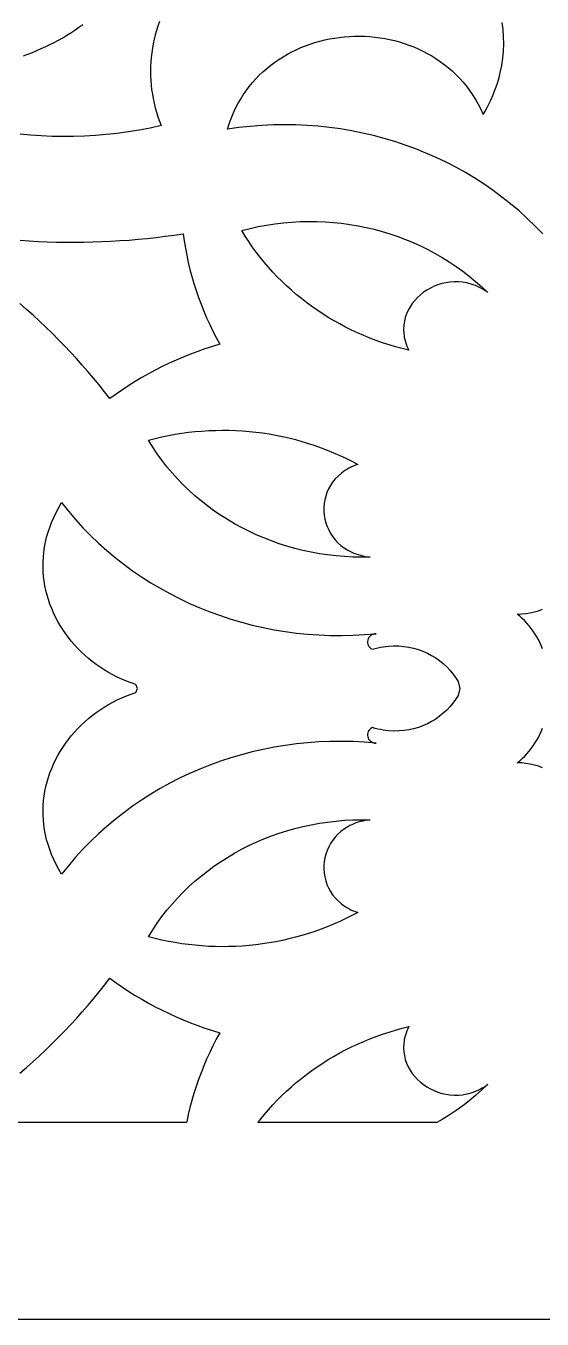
# Model space of a CAD drawing. Extents: x 2430 to 3430, y -1053 to 947.
# Drawn here: x 2652.7 to 2784.1, y -1052.5 to -723.5 of the extents above; entities that cross this region are included whole.
import ezdxf

# ---------------------------------------------------------------- set-up
doc = ezdxf.new("R2010")
doc.units = 0
doc.layers.add('LAYER_1', color=18, linetype='CONTINUOUS')

msp = doc.modelspace()

# ---------------------------------------------------------------- linework, layer by layer
at = {"layer": 'LAYER_1'}
for points in [[(2429.56, -1052.54), (3429.56, -1052.54), (3429.56, 947.46), (2429.56, 947.46)], [(2726.75, -773.23), (2728.87, -773.32), (2730.98, -773.47), (2733.08, -773.69), (2735.17, -773.98), (2737.25, -774.33), (2739.31, -774.75), (2741.35, -775.23), (2743.38, -775.78), (2745.38, -776.39), (2747.36, -777.06), (2749.32, -777.79), (2751.25, -778.59), (2753.15, -779.45), (2755.03, -780.37), (2756.87, -781.35), (2758.68, -782.39), (2760.45, -783.5), (2762.19, -784.66), (2763.89, -785.88), (2765.55, -787.15), (2767.16, -788.49), (2768.73, -789.88), (2770.26, -791.33), (2769.74, -790.97), (2769.23, -790.63), (2768.7, -790.32), (2768.18, -790.04), (2767.65, -789.78), (2767.11, -789.55), (2766.58, -789.35), (2766.04, -789.17), (2765.49, -789.01), (2764.95, -788.88), (2763.87, -788.69), (2762.78, -788.59), (2761.71, -788.58), (2760.65, -788.65), (2759.6, -788.81), (2758.57, -789.04), (2757.57, -789.35), (2756.6, -789.73), (2755.67, -790.18), (2754.77, -790.69), (2753.92, -791.26), (2753.12, -791.89), (2752.38, -792.58), (2751.69, -793.32), (2751.06, -794.1), (2750.5, -794.93), (2750.02, -795.8), (2749.61, -796.71), (2749.28, -797.65), (2749.04, -798.63), (2748.89, -799.63), (2748.84, -800.65), (2748.88, -801.7), (2748.95, -802.23), (2749.03, -802.76), (2749.15, -803.3), (2749.29, -803.84), (2749.47, -804.38), (2749.67, -804.92), (2749.9, -805.47), (2750.16, -806.01), (2748.47, -805.59), (2746.8, -805.14), (2745.14, -804.64), (2743.51, -804.1), (2741.89, -803.53), (2740.29, -802.92), (2738.71, -802.27), (2737.15, -801.58), (2735.61, -800.86), (2734.09, -800.11), (2732.6, -799.32), (2731.13, -798.49), (2729.68, -797.64), (2728.26, -796.74), (2726.86, -795.82), (2725.49, -794.86), (2724.15, -793.87), (2722.83, -792.85), (2721.54, -791.8), (2720.28, -790.72), (2719.05, -789.6), (2717.85, -788.46), (2716.68, -787.29), (2715.54, -786.09), (2714.44, -784.86), (2713.36, -783.61), (2712.32, -782.32), (2711.31, -781.01), (2710.34, -779.68), (2709.41, -778.32), (2708.51, -776.93), (2707.64, -775.52), (2709.75, -774.98), (2711.86, -774.52), (2713.98, -774.13), (2716.11, -773.81), (2718.24, -773.55), (2720.37, -773.37), (2722.5, -773.26), (2724.63, -773.21)], [(2704.39, -826.37), (2706.11, -826.42), (2707.82, -826.52), (2709.53, -826.66), (2711.23, -826.83), (2712.93, -827.05), (2714.62, -827.31), (2716.31, -827.61), (2717.98, -827.94), (2719.65, -828.32), (2721.31, -828.74), (2722.96, -829.19), (2724.6, -829.69), (2726.22, -830.22), (2727.83, -830.8), (2729.43, -831.41), (2731.02, -832.06), (2732.58, -832.75), (2734.14, -833.48), (2735.67, -834.25), (2737.19, -835.06), (2736.59, -835.28), (2736.01, -835.51), (2735.45, -835.77), (2734.92, -836.04), (2734.41, -836.33), (2733.92, -836.63), (2733.45, -836.95), (2733, -837.29), (2732.18, -838), (2731.44, -838.76), (2730.79, -839.57), (2730.22, -840.41), (2729.74, -841.3), (2729.34, -842.21), (2729.02, -843.14), (2728.79, -844.1), (2728.64, -845.06), (2728.56, -846.04), (2728.57, -847.01), (2728.66, -847.99), (2728.83, -848.95), (2729.07, -849.9), (2729.4, -850.83), (2729.79, -851.73), (2730.27, -852.6), (2730.82, -853.44), (2731.44, -854.24), (2732.14, -854.98), (2732.91, -855.68), (2733.76, -856.32), (2734.67, -856.89), (2735.16, -857.15), (2735.66, -857.4), (2736.18, -857.62), (2736.71, -857.83), (2737.27, -858.01), (2737.84, -858.18), (2738.43, -858.32), (2739.03, -858.44), (2739.66, -858.54), (2740.3, -858.62), (2738.11, -858.65), (2735.94, -858.61), (2733.78, -858.5), (2731.64, -858.33), (2729.51, -858.08), (2727.4, -857.77), (2725.3, -857.39), (2723.23, -856.94), (2721.18, -856.43), (2719.15, -855.86), (2717.15, -855.23), (2715.18, -854.53), (2713.23, -853.77), (2711.32, -852.95), (2709.43, -852.07), (2707.58, -851.13), (2705.77, -850.14), (2703.99, -849.09), (2702.25, -847.98), (2700.55, -846.82), (2698.89, -845.6), (2697.28, -844.33), (2695.71, -843.01), (2694.19, -841.63), (2692.72, -840.21), (2691.29, -838.73), (2689.92, -837.21), (2688.6, -835.63), (2687.34, -834.01), (2686.13, -832.35), (2684.99, -830.64), (2683.9, -828.88), (2685.58, -828.44), (2687.27, -828.05), (2688.97, -827.7), (2690.67, -827.38), (2692.38, -827.11), (2694.09, -826.88), (2695.81, -826.7), (2697.52, -826.55), (2699.24, -826.44), (2700.96, -826.38), (2702.68, -826.35)], [(2663.53, -846.97), (2665.35, -849.1), (2667.23, -851.16), (2669.18, -853.15), (2671.2, -855.08), (2673.27, -856.94), (2675.41, -858.72), (2677.6, -860.44), (2679.85, -862.09), (2682.15, -863.66), (2684.5, -865.16), (2686.9, -866.58), (2689.34, -867.93), (2691.84, -869.21), (2694.37, -870.4), (2696.94, -871.52), (2699.55, -872.57), (2702.2, -873.53), (2704.88, -874.41), (2707.6, -875.21), (2710.34, -875.92), (2713.11, -876.56), (2715.9, -877.11), (2718.72, -877.57), (2721.56, -877.95), (2724.41, -878.24), (2727.29, -878.45), (2730.17, -878.57), (2733.07, -878.59), (2735.98, -878.53), (2738.9, -878.37), (2741.83, -878.13), (2741.41, -878.17), (2741.03, -878.28), (2740.69, -878.44), (2740.4, -878.64), (2740.15, -878.89), (2739.95, -879.16), (2739.8, -879.46), (2739.7, -879.78), (2739.65, -880.1), (2739.65, -880.43), (2739.71, -880.76), (2739.82, -881.08), (2740, -881.38), (2740.23, -881.65), (2740.53, -881.9), (2740.89, -882.1), (2741.58, -881.9), (2742.26, -881.73), (2742.94, -881.58), (2743.62, -881.46), (2744.97, -881.29), (2746.3, -881.22), (2747.61, -881.24), (2748.91, -881.34), (2750.17, -881.53), (2751.4, -881.81), (2752.61, -882.16), (2753.77, -882.59), (2754.9, -883.08), (2755.98, -883.65), (2757.02, -884.28), (2758.01, -884.98), (2758.94, -885.73), (2759.82, -886.54), (2760.64, -887.41), (2761.4, -888.32), (2762.09, -889.27), (2762.71, -890.27), (2763.2, -892.06), (2762.71, -893.85), (2762.09, -894.85), (2761.4, -895.8), (2760.64, -896.71), (2759.82, -897.57), (2758.94, -898.38), (2758.01, -899.14), (2757.02, -899.83), (2755.98, -900.47), (2754.9, -901.03), (2753.77, -901.53), (2752.61, -901.96), (2751.4, -902.31), (2750.17, -902.58), (2748.91, -902.78), (2747.61, -902.88), (2746.3, -902.9), (2744.97, -902.82), (2743.62, -902.66), (2742.94, -902.53), (2742.26, -902.39), (2741.58, -902.22), (2740.89, -902.02), (2740.53, -902.22), (2740.23, -902.47), (2740, -902.74), (2739.82, -903.04), (2739.71, -903.36), (2739.65, -903.68), (2739.65, -904.01), (2739.7, -904.34), (2739.8, -904.66), (2739.95, -904.96), (2740.15, -905.23), (2740.4, -905.48), (2740.69, -905.68), (2741.03, -905.84), (2741.41, -905.94), (2741.83, -905.99), (2738.9, -905.74), (2735.98, -905.59), (2733.07, -905.52), (2730.17, -905.55), (2727.29, -905.67), (2724.41, -905.87), (2721.56, -906.17), (2718.72, -906.54), (2715.9, -907.01), (2713.11, -907.56), (2710.34, -908.19), (2707.6, -908.91), (2704.88, -909.71), (2702.2, -910.59), (2699.55, -911.55), (2696.94, -912.59), (2694.37, -913.71), (2691.84, -914.91), (2689.34, -916.18), (2686.9, -917.53), (2684.5, -918.96), (2682.15, -920.46), (2679.85, -922.03), (2677.6, -923.68), (2675.41, -925.39), (2673.27, -927.18), (2671.2, -929.04), (2669.18, -930.96), (2667.23, -932.96), (2665.35, -935.02), (2663.53, -937.15), (2661.79, -939.34), (2661.05, -938.09), (2660.38, -936.84), (2659.78, -935.58), (2659.24, -934.32), (2658.76, -933.06), (2658.34, -931.8), (2657.99, -930.54), (2657.69, -929.28), (2657.46, -928.02), (2657.28, -926.77), (2657.16, -925.52), (2657.09, -924.27), (2657.08, -923.04), (2657.12, -921.81), (2657.22, -920.59), (2657.36, -919.38), (2657.56, -918.18), (2657.81, -916.99), (2658.1, -915.82), (2658.45, -914.66), (2658.84, -913.52), (2659.27, -912.39), (2659.75, -911.28), (2660.28, -910.19), (2660.84, -909.12), (2661.45, -908.07), (2662.09, -907.04), (2662.78, -906.03), (2663.51, -905.05), (2664.27, -904.09), (2665.07, -903.16), (2665.9, -902.26), (2666.77, -901.38), (2667.67, -900.54), (2668.6, -899.72), (2669.57, -898.93), (2670.56, -898.18), (2671.59, -897.46), (2672.64, -896.78), (2673.72, -896.13), (2674.82, -895.52), (2675.95, -894.95), (2677.11, -894.41), (2678.28, -893.92), (2679.48, -893.47), (2680.7, -893.06), (2681.15, -892.06), (2680.7, -891.06), (2679.48, -890.65), (2678.28, -890.2), (2677.11, -889.7), (2675.95, -889.17), (2674.82, -888.6), (2673.72, -887.98), (2672.64, -887.34), (2671.59, -886.65), (2670.56, -885.93), (2669.57, -885.18), (2668.6, -884.4), (2667.67, -883.58), (2666.77, -882.74), (2665.9, -881.86), (2665.07, -880.96), (2664.27, -880.03), (2663.51, -879.07), (2662.78, -878.09), (2662.09, -877.08), (2661.45, -876.05), (2660.84, -875), (2660.28, -873.93), (2659.75, -872.84), (2659.27, -871.73), (2658.84, -870.6), (2658.45, -869.46), (2658.1, -868.3), (2657.81, -867.12), (2657.56, -865.94), (2657.36, -864.74), (2657.22, -863.53), (2657.12, -862.31), (2657.08, -861.08), (2657.09, -859.84), (2657.16, -858.6), (2657.28, -857.35), (2657.46, -856.1), (2657.69, -854.84), (2657.99, -853.58), (2658.34, -852.32), (2658.76, -851.06), (2659.24, -849.8), (2659.78, -848.54), (2660.38, -847.28), (2661.05, -846.03), (2661.79, -844.78)], [(2740.3, -925.5), (2739.66, -925.58), (2739.03, -925.67), (2738.43, -925.8), (2737.84, -925.94), (2737.27, -926.11), (2736.71, -926.29), (2736.18, -926.5), (2735.66, -926.72), (2735.16, -926.97), (2734.67, -927.23), (2733.76, -927.8), (2732.91, -928.44), (2732.14, -929.13), (2731.44, -929.88), (2730.82, -930.68), (2730.27, -931.51), (2729.79, -932.39), (2729.4, -933.29), (2729.07, -934.22), (2728.83, -935.17), (2728.66, -936.13), (2728.57, -937.1), (2728.56, -938.08), (2728.64, -939.05), (2728.79, -940.02), (2729.02, -940.97), (2729.34, -941.91), (2729.74, -942.82), (2730.22, -943.7), (2730.79, -944.55), (2731.44, -945.36), (2732.18, -946.12), (2733, -946.83), (2733.45, -947.17), (2733.92, -947.49), (2734.41, -947.79), (2734.92, -948.08), (2735.45, -948.35), (2736.01, -948.61), (2736.59, -948.84), (2737.19, -949.06), (2735.67, -949.87), (2734.14, -950.63), (2732.58, -951.36), (2731.02, -952.06), (2729.43, -952.71), (2727.83, -953.32), (2726.22, -953.9), (2724.6, -954.43), (2722.96, -954.93), (2721.31, -955.38), (2719.65, -955.8), (2717.98, -956.17), (2716.31, -956.51), (2714.62, -956.81), (2712.93, -957.07), (2711.23, -957.28), (2709.53, -957.46), (2707.82, -957.6), (2706.11, -957.69), (2704.39, -957.75), (2702.68, -957.77), (2700.96, -957.74), (2699.24, -957.68), (2697.52, -957.57), (2695.81, -957.42), (2694.09, -957.23), (2692.38, -957), (2690.67, -956.73), (2688.97, -956.42), (2687.27, -956.07), (2685.58, -955.67), (2683.9, -955.24), (2684.99, -953.48), (2686.13, -951.77), (2687.34, -950.1), (2688.6, -948.48), (2689.92, -946.91), (2691.29, -945.39), (2692.72, -943.91), (2694.19, -942.49), (2695.71, -941.11), (2697.28, -939.79), (2698.89, -938.52), (2700.55, -937.3), (2702.25, -936.14), (2703.99, -935.03), (2705.77, -933.98), (2707.58, -932.98), (2709.43, -932.05), (2711.32, -931.17), (2713.23, -930.35), (2715.18, -929.59), (2717.15, -928.89), (2719.15, -928.26), (2721.18, -927.68), (2723.23, -927.17), (2725.3, -926.73), (2727.4, -926.35), (2729.51, -926.04), (2731.64, -925.79), (2733.78, -925.61), (2735.94, -925.51), (2738.11, -925.47)], [(2749.9, -978.65), (2749.67, -979.2), (2749.47, -979.74), (2749.29, -980.28), (2749.15, -980.82), (2749.03, -981.36), (2748.95, -981.89), (2748.88, -982.42), (2748.84, -983.47), (2748.89, -984.49), (2749.04, -985.49), (2749.28, -986.46), (2749.61, -987.41), (2750.02, -988.31), (2750.5, -989.18), (2751.06, -990.01), (2751.69, -990.8), (2752.38, -991.54), (2753.12, -992.22), (2753.92, -992.86), (2754.77, -993.43), (2755.67, -993.94), (2756.6, -994.39), (2757.57, -994.77), (2758.57, -995.08), (2759.6, -995.31), (2760.65, -995.47), (2761.71, -995.54), (2762.78, -995.53), (2763.87, -995.43), (2764.95, -995.24), (2765.49, -995.11), (2766.04, -994.95), (2766.58, -994.77), (2767.11, -994.57), (2767.65, -994.34), (2768.18, -994.08), (2768.7, -993.8), (2769.23, -993.49), (2769.74, -993.15), (2770.26, -992.78), (2768.73, -994.23), (2767.16, -995.63), (2765.55, -996.96), (2763.89, -998.24), (2762.19, -999.46), (2760.45, -1000.62), (2758.68, -1001.72), (2757.27, -1002.53), (2711.75, -1002.53), (2712.32, -1001.79), (2713.36, -1000.51), (2714.44, -999.26), (2715.54, -998.03), (2716.68, -996.83), (2717.85, -995.66), (2719.05, -994.51), (2720.28, -993.4), (2721.54, -992.32), (2722.83, -991.27), (2724.15, -990.25), (2725.49, -989.26), (2726.86, -988.3), (2728.26, -987.37), (2729.68, -986.48), (2731.13, -985.62), (2732.6, -984.8), (2734.09, -984.01), (2735.61, -983.25), (2737.15, -982.53), (2738.71, -981.85), (2740.29, -981.2), (2741.89, -980.59), (2743.51, -980.02), (2745.14, -979.48), (2746.8, -978.98), (2748.47, -978.52), (2750.16, -978.1)]]:
    msp.add_lwpolyline(points, close=True, dxfattribs=at)
for points in [[(2686.7, -722.39), (2686.31, -723.5), (2685.95, -724.61), (2685.64, -725.74), (2685.35, -726.87), (2685.11, -728.01), (2684.9, -729.16), (2684.73, -730.31), (2684.6, -731.47), (2684.5, -732.63), (2684.44, -733.8), (2684.42, -734.96), (2684.44, -736.13), (2684.49, -737.3), (2684.59, -738.47), (2684.72, -739.64), (2684.89, -740.8), (2685.1, -741.97), (2685.35, -743.13), (2685.64, -744.28), (2685.96, -745.43), (2686.33, -746.58), (2686.73, -747.72), (2687.18, -748.85), (2684.37, -749.45), (2681.57, -749.98), (2678.77, -750.43), (2675.97, -750.81), (2673.18, -751.11), (2670.4, -751.35), (2667.63, -751.51), (2664.86, -751.6), (2662.11, -751.62), (2659.36, -751.57), (2656.63, -751.45), (2653.92, -751.26), (2651.22, -751.01)], [(2652.06, -731.06), (2653.21, -730.64), (2654.36, -730.21), (2655.5, -729.74), (2656.62, -729.26), (2657.74, -728.75), (2658.84, -728.21), (2659.93, -727.66), (2661.01, -727.08), (2662.08, -726.47), (2663.14, -725.85), (2664.18, -725.2), (2665.2, -724.53), (2666.22, -723.83), (2667.22, -723.11)], [(2784.27, -776.41), (2782.31, -774.39), (2780.3, -772.44), (2778.22, -770.56), (2776.08, -768.75), (2773.88, -767.01), (2771.63, -765.35), (2769.33, -763.76), (2766.98, -762.25), (2764.58, -760.81), (2762.13, -759.45), (2759.64, -758.16), (2757.1, -756.95), (2754.53, -755.82), (2751.92, -754.77), (2749.28, -753.8), (2746.6, -752.91), (2743.89, -752.1), (2741.16, -751.38), (2738.4, -750.73), (2735.61, -750.17), (2732.8, -749.7), (2729.98, -749.31), (2727.13, -749), (2724.27, -748.79), (2721.4, -748.66), (2718.52, -748.62), (2715.62, -748.66), (2712.73, -748.8), (2709.82, -749.03), (2706.92, -749.35), (2704.02, -749.76), (2704.44, -748.4), (2704.92, -747.07), (2705.44, -745.78), (2706.01, -744.54), (2706.63, -743.33), (2707.3, -742.16), (2708, -741.03), (2708.75, -739.95), (2709.54, -738.9), (2710.36, -737.89), (2711.22, -736.93), (2712.12, -736), (2713.05, -735.12), (2714.01, -734.27), (2715.01, -733.47), (2716.03, -732.71), (2717.08, -731.99), (2718.16, -731.31), (2719.26, -730.67), (2720.38, -730.07), (2721.53, -729.52), (2722.69, -729), (2723.87, -728.53), (2725.07, -728.1), (2726.29, -727.71), (2727.52, -727.36), (2728.76, -727.05), (2730.01, -726.79), (2731.27, -726.56), (2732.54, -726.38), (2733.81, -726.25), (2735.09, -726.15), (2736.37, -726.1), (2737.65, -726.09), (2738.94, -726.12), (2740.22, -726.19), (2741.49, -726.31), (2742.77, -726.47), (2744.03, -726.68), (2745.29, -726.92), (2746.54, -727.21), (2747.77, -727.54), (2749, -727.92), (2750.21, -728.34), (2751.41, -728.8), (2752.58, -729.31), (2753.74, -729.86), (2754.88, -730.45), (2756, -731.09), (2757.09, -731.77), (2758.16, -732.5), (2759.2, -733.27), (2760.22, -734.08), (2761.2, -734.94), (2762.16, -735.85), (2763.08, -736.79), (2763.97, -737.79), (2764.82, -738.82), (2765.63, -739.9), (2766.41, -741.03), (2767.14, -742.2), (2767.84, -743.42), (2768.49, -744.68), (2769.09, -745.99), (2769.6, -745.13), (2770.08, -744.27), (2770.54, -743.4), (2770.97, -742.52), (2771.37, -741.64), (2771.75, -740.75), (2772.1, -739.86), (2772.42, -738.96), (2772.72, -738.06), (2772.99, -737.16), (2773.24, -736.25), (2773.46, -735.34), (2773.83, -733.52), (2774.1, -731.69), (2774.26, -729.86), (2774.33, -728.03), (2774.3, -726.2), (2774.17, -724.38), (2773.95, -722.58)], [(2651.23, -778.01), (2653.54, -778.17), (2655.85, -778.29), (2658.16, -778.39), (2660.47, -778.46), (2662.78, -778.5), (2665.1, -778.5), (2667.41, -778.48), (2669.72, -778.44), (2672.04, -778.36), (2674.35, -778.25), (2676.66, -778.11), (2678.97, -777.95), (2681.28, -777.75), (2683.58, -777.53), (2685.88, -777.27), (2688.18, -776.99), (2690.48, -776.68), (2692.77, -776.34), (2693.02, -778.18), (2693.32, -780.01), (2693.66, -781.83), (2694.04, -783.64), (2694.47, -785.45), (2694.95, -787.24), (2695.47, -789.02), (2696.03, -790.79), (2696.63, -792.55), (2697.28, -794.29), (2697.97, -796.02), (2698.71, -797.74), (2699.49, -799.43), (2700.31, -801.12), (2701.17, -802.78), (2702.07, -804.43), (2700.18, -805.01), (2698.29, -805.63), (2696.43, -806.29), (2694.58, -806.99), (2692.76, -807.73), (2690.95, -808.51), (2689.16, -809.32), (2687.4, -810.17), (2685.65, -811.06), (2683.93, -811.99), (2682.23, -812.95), (2680.55, -813.95), (2678.9, -814.99), (2677.27, -816.06), (2675.67, -817.17), (2674.1, -818.31), (2672.73, -816.56), (2671.35, -814.83), (2669.93, -813.12), (2668.5, -811.43), (2667.04, -809.76), (2665.55, -808.1), (2664.05, -806.47), (2662.51, -804.86), (2660.96, -803.26), (2659.38, -801.69), (2657.78, -800.14), (2656.16, -798.61), (2654.52, -797.1), (2652.85, -795.61), (2651.16, -794.14)], [(2784.19, -881.94), (2783.87, -881.15), (2783.52, -880.38), (2783.14, -879.62), (2782.73, -878.88), (2782.29, -878.15), (2781.82, -877.45), (2781.32, -876.77), (2780.8, -876.1), (2780.24, -875.46), (2779.66, -874.84), (2779.04, -874.24), (2778.4, -873.67), (2777.73, -873.12), (2778.85, -873.1), (2779.96, -872.99), (2781.05, -872.82), (2782.13, -872.58), (2783.19, -872.27), (2784.24, -871.9)], [(2784.24, -912.22), (2783.19, -911.84), (2782.13, -911.54), (2781.05, -911.3), (2779.96, -911.12), (2778.85, -911.02), (2777.73, -910.99), (2778.4, -910.45), (2779.04, -909.87), (2779.66, -909.28), (2780.24, -908.66), (2780.8, -908.02), (2781.32, -907.35), (2781.82, -906.67), (2782.29, -905.96), (2782.73, -905.24), (2783.14, -904.5), (2783.52, -903.74), (2783.87, -902.97), (2784.19, -902.18)], [(2651.16, -989.97), (2652.85, -988.51), (2654.52, -987.02), (2656.16, -985.51), (2657.78, -983.98), (2659.38, -982.43), (2660.96, -980.85), (2662.51, -979.26), (2664.05, -977.65), (2665.55, -976.02), (2667.04, -974.36), (2668.5, -972.69), (2669.93, -971), (2671.35, -969.29), (2672.73, -967.55), (2674.1, -965.81), (2675.67, -966.95), (2677.27, -968.06), (2678.9, -969.13), (2680.55, -970.16), (2682.23, -971.16), (2683.93, -972.13), (2685.65, -973.05), (2687.4, -973.94), (2689.16, -974.8), (2690.95, -975.61), (2692.76, -976.39), (2694.58, -977.13), (2696.43, -977.82), (2698.29, -978.48), (2700.18, -979.1), (2702.07, -979.69), (2701.17, -981.33), (2700.31, -983), (2699.49, -984.68), (2698.71, -986.38), (2697.97, -988.1), (2697.28, -989.83), (2696.63, -991.57), (2696.03, -993.33), (2695.47, -995.1), (2694.95, -996.88), (2694.47, -998.67), (2694.04, -1000.47), (2693.66, -1002.29), (2693.61, -1002.53), (2634.47, -1002.53)]]:
    msp.add_lwpolyline(points, dxfattribs=at)

doc.saveas('drawing.dxf')
